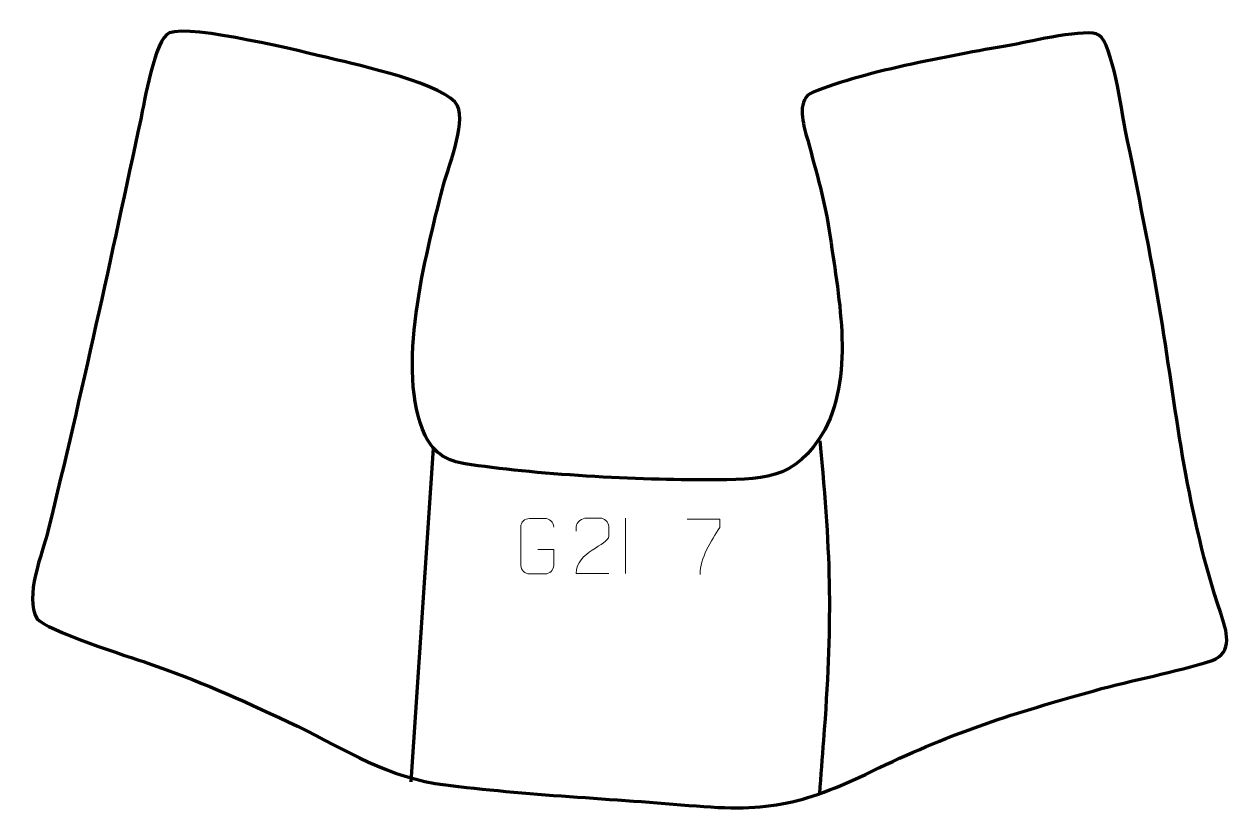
# Model space of a CAD drawing. Header units: millimetres. Extents: x 1074 to 1620, y 239 to 594.
import ezdxf

# ---------------------------------------------------------------- set-up
doc = ezdxf.new("R2010")
doc.units = ezdxf.units.MM
doc.header["$MEASUREMENT"] = 0
doc.layers.add('layer 2', color=7, linetype='Continuous')
doc.layers.add('layer 3', color=7, linetype='Continuous')

msp = doc.modelspace()

# ---------------------------------------------------------------- linework, layer by layer
at = {"layer": 'layer 2', "color": 142, "lineweight": 158}
msp.add_open_spline([(1432.9336, 406.4691), (1438.1619, 353.0908), (1438.6094, 323.859), (1434.6087, 271.4519), (1434.6087, 271.4519), (1434.0018, 263.4149), (1433.4031, 255.3773), (1432.806, 247.3394)], degree=3, knots=[0, 0, 0, 0, 0.33333333, 0.33333333, 0.33333333, 0.33333333, 1, 1, 1, 1], dxfattribs=at)
msp.add_open_spline([(1248.719, 252.6313), (1248.719, 252.6313), (1258.7285, 403.1855), (1258.7285, 403.1855)], degree=3, dxfattribs=at)
at = {"layer": 'layer 2', "color": 250, "lineweight": 9}
for points, knots in [([(1305.8488, 357.4507), (1305.8488, 357.4507), (1313.0169, 357.4507), (1313.0169, 357.4507), (1313.0169, 357.4507), (1313.0169, 357.4507), (1313.0169, 350.2826), (1313.0169, 350.2826), (1313.0169, 350.2826), (1312.8772, 347.9592), (1311.2, 346.4796), (1309.0522, 346.4688), (1309.0522, 346.4688), (1306.7204, 346.4692), (1304.3884, 346.4692), (1302.0569, 346.4688), (1302.0569, 346.4688), (1300.132, 346.3634), (1298.1598, 348.2479), (1298.171, 350.2652), (1298.171, 350.2652), (1298.1714, 356.0353), (1298.1714, 361.805), (1298.171, 367.5743), (1298.171, 367.5743), (1298.1752, 369.7124), (1299.922, 371.4316), (1302.0743, 371.4182), (1302.0743, 371.4182), (1304.4, 371.4182), (1306.7261, 371.4182), (1309.0522, 371.4182), (1309.0522, 371.4182), (1310.9989, 371.4536), (1312.9903, 369.9621), (1313.0169, 367.5244)], [0, 0, 0, 0, 0.1, 0.1, 0.1, 0.1, 0.2, 0.2, 0.2, 0.2, 0.3, 0.3, 0.3, 0.3, 0.4, 0.4, 0.4, 0.4, 0.5, 0.5, 0.5, 0.5, 0.6, 0.6, 0.6, 0.6, 0.7, 0.7, 0.7, 0.7, 0.8, 0.8, 0.8, 0.8, 1, 1, 1, 1]), ([(1337.8139, 346.6346), (1332.8995, 346.6349), (1327.9851, 346.6349), (1323.071, 346.6346), (1323.071, 346.6346), (1323.071, 356.5669), (1337.722, 359.2081), (1337.8139, 363.5184), (1337.8139, 363.5184), (1337.8136, 364.9425), (1337.8136, 366.3662), (1337.8139, 367.7895), (1337.8139, 367.7895), (1337.797, 369.8666), (1335.6742, 371.5914), (1334.0032, 371.6087), (1334.0032, 371.6087), (1331.93, 371.6083), (1329.8571, 371.6083), (1327.7847, 371.6087), (1327.7847, 371.6087), (1325.9626, 371.6252), (1323.1379, 369.8331), (1323.071, 367.7395), (1323.071, 367.7395), (1323.071, 367.7395), (1323.071, 365.6847), (1323.071, 365.6847)], [0, 0, 0, 0, 0.125, 0.125, 0.125, 0.125, 0.25, 0.25, 0.25, 0.25, 0.375, 0.375, 0.375, 0.375, 0.5, 0.5, 0.5, 0.5, 0.625, 0.625, 0.625, 0.625, 0.75, 0.75, 0.75, 0.75, 1, 1, 1, 1]), ([(1373.0915, 371.1776), (1373.0915, 371.1776), (1387.9076, 371.1776), (1387.9076, 371.1776), (1387.9076, 371.1776), (1387.9073, 369.928), (1387.9073, 368.6784), (1387.9076, 367.4286), (1387.9076, 367.4286), (1383.9132, 361.4315), (1378.998, 353.5979), (1378.998, 346.2191)], [0, 0, 0, 0, 0.25, 0.25, 0.25, 0.25, 0.5, 0.5, 0.5, 0.5, 1, 1, 1, 1])]:
    msp.add_open_spline(points, degree=3, knots=knots, dxfattribs=at)
msp.add_open_spline([(1345.3052, 371.6087), (1345.3052, 371.6087), (1345.3052, 346.6346), (1345.3052, 346.6346)], degree=3, dxfattribs=at)
at = {"layer": 'layer 3', "color": 242, "lineweight": 158}
msp.add_open_spline([(1262.8136, 520.1055), (1255.3373, 489.8506), (1241.3685, 438.1759), (1255.0478, 408.9101), (1255.0478, 408.9101), (1259.0859, 400.271), (1265.5366, 397.3479), (1273.0202, 396.1368), (1273.0202, 396.1368), (1303.0584, 391.2754), (1352.713, 388.533), (1382.4391, 388.9245), (1382.4391, 388.9245), (1406.7336, 388.8768), (1421.6194, 388.0444), (1435.2286, 411.3901), (1435.2286, 411.3901), (1448.987, 438.0522), (1441.1012, 472.7227), (1437.2486, 501.0892), (1437.2486, 501.0892), (1434.7255, 516.8088), (1430.8119, 529.6117), (1426.7348, 544.7905), (1426.7348, 544.7905), (1425.1718, 550.6095), (1422.6623, 560.5305), (1429.647, 563.5753), (1429.647, 563.5753), (1453.87, 573.4873), (1494.4957, 580.5332), (1520.8817, 585.2352), (1520.8817, 585.2352), (1527.6946, 586.5228), (1553.8885, 592.6811), (1558.7666, 589.452), (1558.7666, 589.452), (1565.0017, 585.3248), (1568.8859, 555.7209), (1570.677, 546.9977), (1570.677, 546.9977), (1576.408, 519.0852), (1581.9883, 491.1904), (1586.7568, 463.0933), (1586.7568, 463.0933), (1594.221, 415.92), (1598.3401, 374.6884), (1613.7264, 328.7687), (1613.7264, 328.7687), (1616.3553, 320.9229), (1619.6127, 311.1138), (1609.8217, 307.4147), (1609.8217, 307.4147), (1592.6021, 301.9483), (1574.2667, 298.7327), (1556.6355, 293.7862), (1556.6355, 293.7862), (1520.905, 283.8291), (1493.2741, 275.1899), (1459.6227, 258.9271), (1459.6227, 258.9271), (1426.0057, 242.7988), (1411.3862, 238.7107), (1373.8695, 242.0798), (1373.8695, 242.0798), (1336.3151, 245.3626), (1296.7176, 246.8056), (1259.5921, 251.9572), (1259.5921, 251.9572), (1234.1322, 256.3964), (1216.1376, 268.947), (1193.3128, 279.7533), (1193.3128, 279.7533), (1171.3887, 290.133), (1152.9893, 298.2796), (1129.9435, 306.2142), (1129.9435, 306.2142), (1121.2605, 309.182), (1084.2386, 321.0725), (1080.0143, 326.3131), (1080.0143, 326.3131), (1074.2718, 336.3465), (1082.3961, 355.281), (1085.1251, 366.3384), (1085.1251, 366.3384), (1100.254, 428.0561), (1113.4903, 489.3765), (1126.8048, 551.4685), (1126.8048, 551.4685), (1128.3304, 558.8475), (1133.1116, 587.7493), (1139.7498, 590.4115), (1139.7498, 590.4115), (1149.537, 594.3367), (1200.2067, 581.8135), (1213.0731, 578.7418), (1213.0731, 578.7418), (1223.9951, 576.16), (1265.3894, 566.9261), (1269.6661, 557.522), (1269.6661, 557.522), (1273.4798, 549.1357), (1265.1823, 529.1265), (1262.8136, 520.1055)], degree=3, knots=[0, 0, 0, 0, 0.03703704, 0.03703704, 0.03703704, 0.03703704, 0.07407407, 0.07407407, 0.07407407, 0.07407407, 0.11111111, 0.11111111, 0.11111111, 0.11111111, 0.14814815, 0.14814815, 0.14814815, 0.14814815, 0.18518519, 0.18518519, 0.18518519, 0.18518519, 0.22222222, 0.22222222, 0.22222222, 0.22222222, 0.25925926, 0.25925926, 0.25925926, 0.25925926, 0.2962963, 0.2962963, 0.2962963, 0.2962963, 0.33333333, 0.33333333, 0.33333333, 0.33333333, 0.37037037, 0.37037037, 0.37037037, 0.37037037, 0.40740741, 0.40740741, 0.40740741, 0.40740741, 0.44444444, 0.44444444, 0.44444444, 0.44444444, 0.48148148, 0.48148148, 0.48148148, 0.48148148, 0.51851852, 0.51851852, 0.51851852, 0.51851852, 0.55555556, 0.55555556, 0.55555556, 0.55555556, 0.59259259, 0.59259259, 0.59259259, 0.59259259, 0.62962963, 0.62962963, 0.62962963, 0.62962963, 0.66666667, 0.66666667, 0.66666667, 0.66666667, 0.7037037, 0.7037037, 0.7037037, 0.7037037, 0.74074074, 0.74074074, 0.74074074, 0.74074074, 0.77777778, 0.77777778, 0.77777778, 0.77777778, 0.81481481, 0.81481481, 0.81481481, 0.81481481, 0.85185185, 0.85185185, 0.85185185, 0.85185185, 0.88888889, 0.88888889, 0.88888889, 0.88888889, 0.92592593, 0.92592593, 0.92592593, 0.92592593, 1, 1, 1, 1], dxfattribs=at)

doc.saveas('drawing.dxf')
